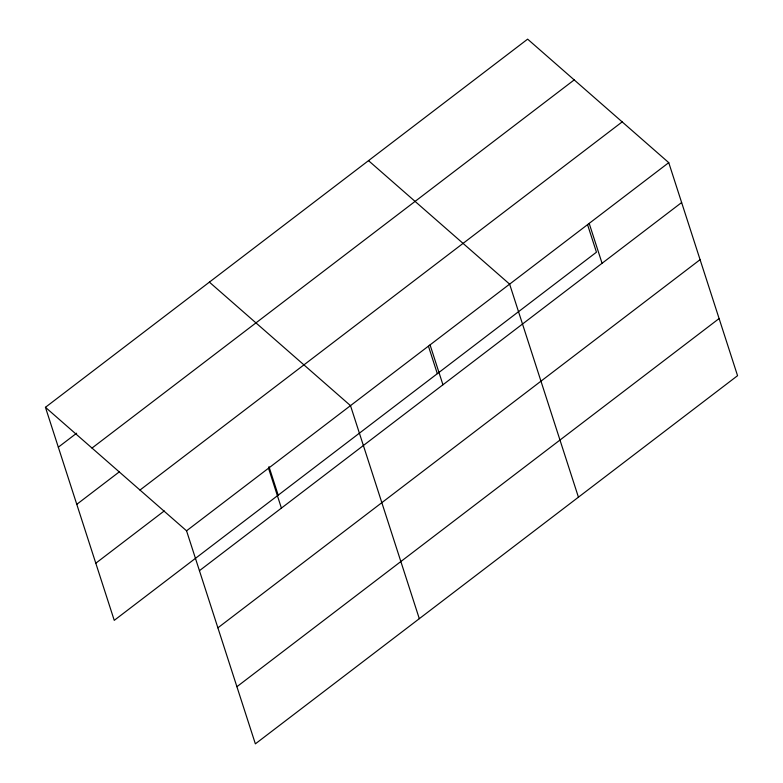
<?xml version="1.0" encoding="UTF-8"?>
<svg xmlns="http://www.w3.org/2000/svg" width="783" height="783" viewBox="0 0 783 783"><rect width="100%" height="100%" fill="white"/><g stroke="black" fill="none" stroke-linecap="round" stroke-linejoin="round"><path stroke-width="1.17" d="M45.443 407.307L527.634 39.15L668.751 162.649L737.557 375.693L255.366 743.85L186.55 530.805L45.443 407.307L114.249 620.351L596.45 252.195L587.593 224.76M58.324 447.191L76.646 433.205M92.012 448.062L574.203 79.905M76.783 504.33L119.212 471.934M139.991 490.05L622.182 121.894M95.8 563.212L164.264 510.927M186.55 530.805L668.751 162.649M199.44 570.69L681.631 202.533M217.889 627.839L700.09 259.672M236.906 686.711L719.107 318.554M368.509 160.642L509.625 284.141L578.431 497.185M209.384 282.134L350.5 405.633L419.306 618.678M589.188 223.4L602.068 263.284M430.063 344.892L442.943 384.776M428.467 346.252L437.325 373.687M268.97 466.609L278.2 495.179M268.53 468.224L281.41 508.108"/></g></svg>
